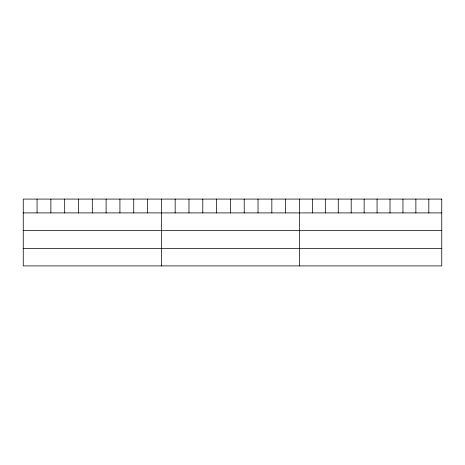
<?xml version="1.0" encoding="UTF-8"?>
<svg xmlns="http://www.w3.org/2000/svg" width="465" height="465" viewBox="0 0 465 465"><rect width="100%" height="100%" fill="white"/><g stroke="black" fill="none" stroke-linecap="round" stroke-linejoin="round"><path stroke-width="0.7" d="M23.25 212.906L441.75 212.906M23.25 230.402L441.75 230.402M23.25 248.426L441.75 248.426M428.817 199.084L428.817 212.906M415.879 199.084L415.879 212.906M402.946 199.084L402.946 212.906M390.007 199.084L390.007 212.906M377.074 199.084L377.074 212.906M364.136 199.084L364.136 212.906M351.203 199.084L351.203 212.906M338.264 199.084L338.264 212.906M325.331 199.084L325.331 212.906M312.393 199.084L312.393 212.906M299.46 199.084L299.46 265.916M285.65 199.084L285.65 212.906M271.839 199.084L271.839 212.906M258.029 199.084L258.029 212.906M244.218 199.084L244.218 212.906M230.407 199.084L230.407 212.906M216.597 199.084L216.597 212.906M202.787 199.084L202.787 212.906M188.976 199.084L188.976 212.906M175.166 199.084L175.166 212.906M161.355 199.084L161.355 265.916M147.544 199.084L147.544 212.906M133.734 199.084L133.734 212.906M119.924 199.084L119.924 212.906M106.113 199.084L106.113 212.906M92.303 199.084L92.303 212.906M78.492 199.084L78.492 212.906M64.681 199.084L64.681 212.906M50.871 199.084L50.871 212.906M37.061 199.084L37.061 212.906M441.75 199.084L23.25 199.084L23.25 265.916L441.75 265.916L441.75 199.084"/></g></svg>
